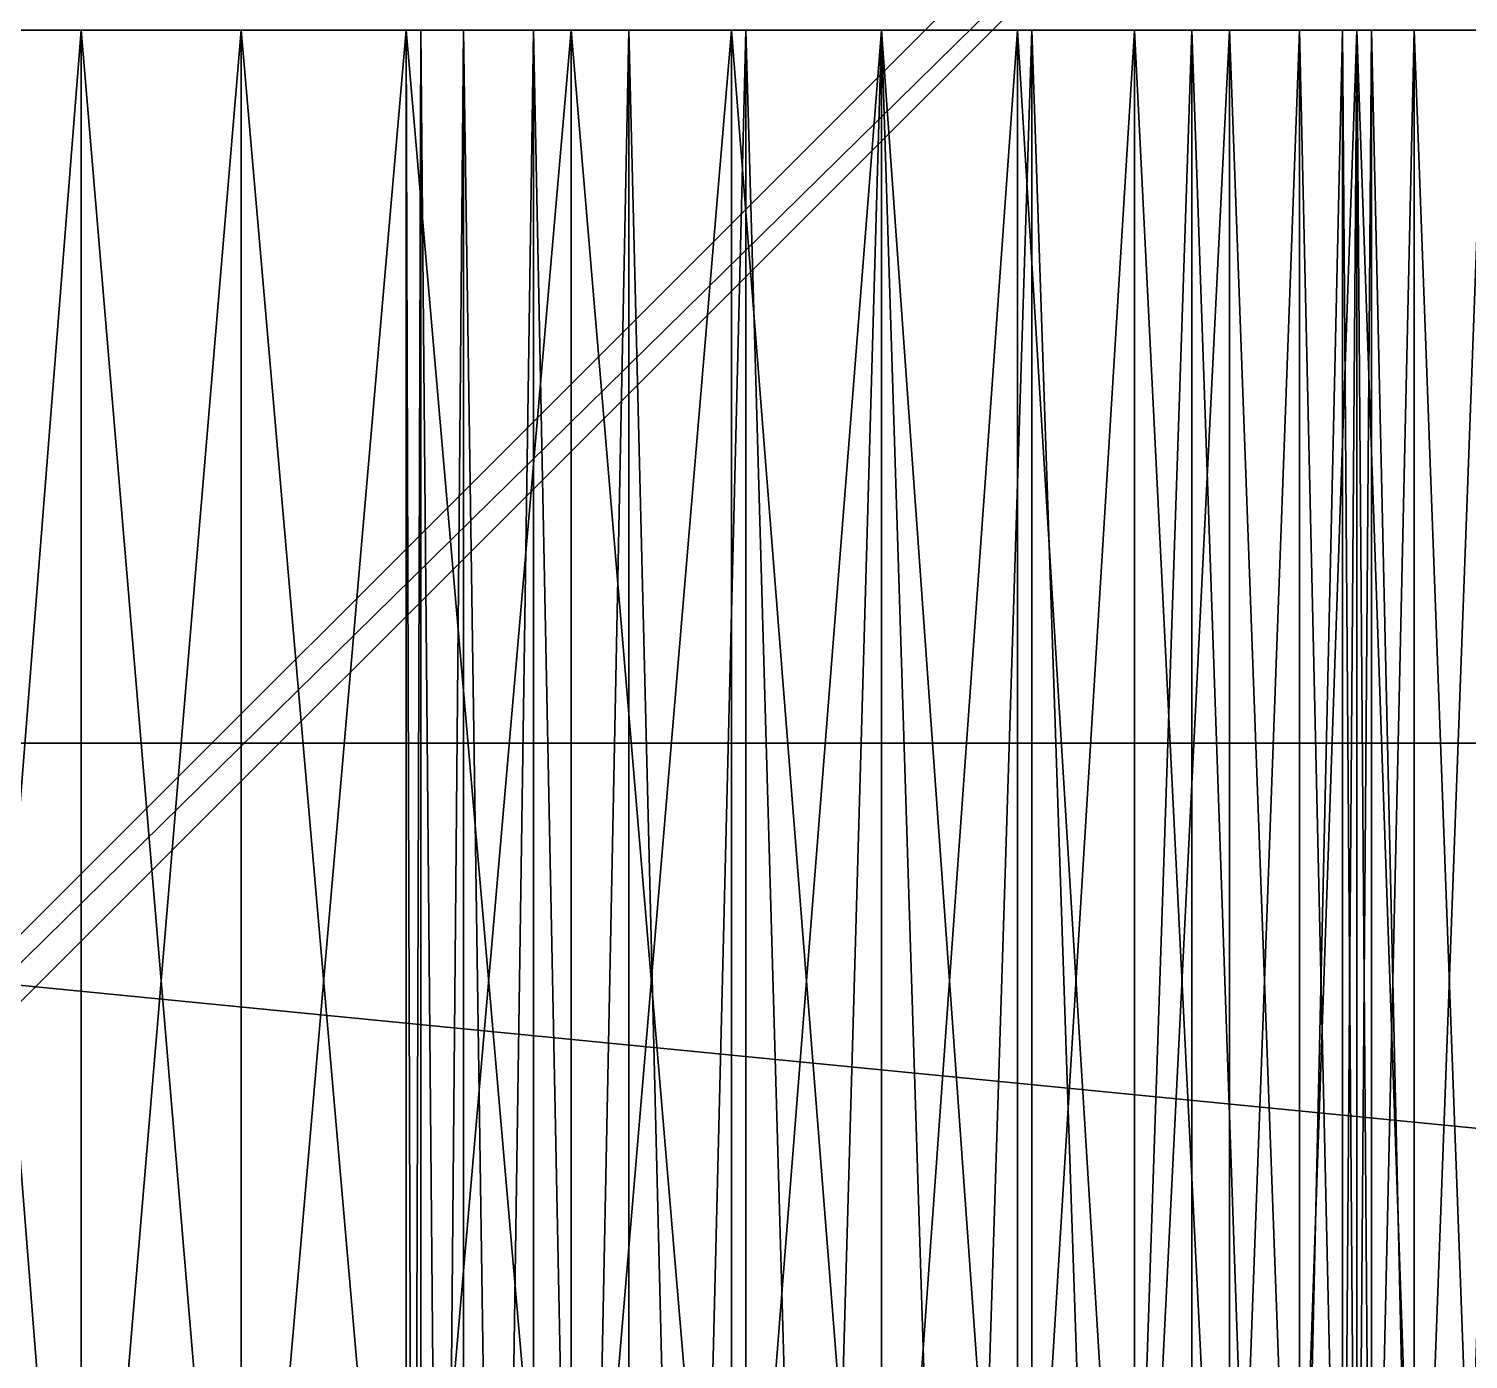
# Model space of a CAD drawing. Header units: metres. Extents: x -7 to 7, y -6 to 6.4.
# Drawn here: x -4.397 to -2.883, y 3.602 to 5.001 of the extents above; entities that cross this region are included whole.
import ezdxf

# ---------------------------------------------------------------- set-up
doc = ezdxf.new("R2010")
doc.units = ezdxf.units.M

msp = doc.modelspace()

# ---------------------------------------------------------------- linework, layer by layer
at = {"layer": 'Cube'}
for points in [[(-7, 4.25, 0.2), (7, 2.875, 0.175), (-7, 2.875, 0.175)], [(-7, 4.25, 0.2), (7, 4.25, 0.2), (7, 2.875, 0.175)], [(-7, 4.25, -0.2), (7, 4.25, 0.2), (-7, 4.25, 0.2)], [(-7, 4.25, -0.2), (7, 4.25, -0.2), (7, 4.25, 0.2)], [(-7, 2.25, -0.2), (7, 4.25, -0.2), (-7, 4.25, -0.2)], [(-7, 2.25, -0.2), (7, 2.25, -0.2), (7, 4.25, -0.2)]]:
    msp.add_3dface(points, dxfattribs=at)
at = {"layer": 'Cylinder 6'}
for points in [[(-3, 3, 0), (-2.9848, 5, 0.1736), (-2.9848, 3, 0.1736)], [(-3, 3, 0), (-3, 5, 0), (-2.9848, 5, 0.1736)], [(-3, 5, 0), (-2.9848, 5, 0.1736), (-2.9848, 5, 0.1736)], [(-3, 5, 0), (-3, 5, 0), (-2.9848, 5, 0.1736)], [(-3, 5, 0), (-2, 5, 0), (-2.9848, 5, 0.1736)], [(-3, 5, 0), (-2, 5, 0), (-2, 5, 0)], [(-2.9848, 3, -0.1736), (-3, 5, 0), (-3, 3, 0)], [(-2.9848, 3, -0.1736), (-2.9848, 5, -0.1736), (-3, 5, 0)], [(-2.9848, 5, -0.1736), (-3, 5, 0), (-3, 5, 0)], [(-2.9848, 5, -0.1736), (-2.9848, 5, -0.1736), (-3, 5, 0)], [(-2.9848, 5, -0.1736), (-2, 5, 0), (-3, 5, 0)], [(-2.9848, 3, 0.1736), (-2.9397, 5, 0.342), (-2.9397, 3, 0.342)], [(-2.9848, 3, 0.1736), (-2.9848, 5, 0.1736), (-2.9397, 5, 0.342)], [(-2.9848, 5, 0.1736), (-2.9397, 5, 0.342), (-2.9397, 5, 0.342)], [(-2.9848, 5, 0.1736), (-2.9848, 5, 0.1736), (-2.9397, 5, 0.342)], [(-2.9848, 5, 0.1736), (-2, 5, 0), (-2.9397, 5, 0.342)], [(-2.9848, 5, 0.1736), (-2, 5, 0), (-2, 5, 0)], [(-2.9848, 5, -0.1736), (-2, 5, 0), (-2, 5, 0)], [(-2.9397, 3, -0.342), (-2.9848, 5, -0.1736), (-2.9848, 3, -0.1736)], [(-2.9397, 3, -0.342), (-2.9397, 5, -0.342), (-2.9848, 5, -0.1736)], [(-2.9397, 5, -0.342), (-2.9848, 5, -0.1736), (-2.9848, 5, -0.1736)], [(-2.9397, 5, -0.342), (-2.9397, 5, -0.342), (-2.9848, 5, -0.1736)], [(-2.9397, 5, -0.342), (-2, 5, 0), (-2.9848, 5, -0.1736)], [(-2.9397, 3, 0.342), (-2.866, 5, 0.5), (-2.866, 3, 0.5)], [(-2.9397, 3, 0.342), (-2.9397, 5, 0.342), (-2.866, 5, 0.5)], [(-2.9397, 5, 0.342), (-2.866, 5, 0.5), (-2.866, 5, 0.5)], [(-2.9397, 5, 0.342), (-2.9397, 5, 0.342), (-2.866, 5, 0.5)], [(-2.9397, 5, 0.342), (-2, 5, 0), (-2.866, 5, 0.5)], [(-2.9397, 5, 0.342), (-2, 5, 0), (-2, 5, 0)], [(-2.9397, 5, -0.342), (-2, 5, 0), (-2, 5, 0)], [(-2.866, 3, -0.5), (-2.9397, 5, -0.342), (-2.9397, 3, -0.342)], [(-2.866, 3, -0.5), (-2.866, 5, -0.5), (-2.9397, 5, -0.342)], [(-2.866, 5, -0.5), (-2.9397, 5, -0.342), (-2.9397, 5, -0.342)], [(-2.866, 5, -0.5), (-2.866, 5, -0.5), (-2.9397, 5, -0.342)], [(-2.866, 5, -0.5), (-2, 5, 0), (-2.9397, 5, -0.342)]]:
    msp.add_3dface(points, dxfattribs=at)
at = {"layer": 'Cylinder 8'}
for points in [[(-5, 5, 0), (-4, 5, 0), (-4.9848, 5, 0.1736)], [(-5, 5, 0), (-4, 5, 0), (-4, 5, 0)], [(-4.9848, 5, -0.1736), (-4, 5, 0), (-5, 5, 0)], [(-4.9848, 5, 0.1736), (-4, 5, 0), (-4.9397, 5, 0.342)], [(-4.9848, 5, 0.1736), (-4, 5, 0), (-4, 5, 0)], [(-4.9848, 5, -0.1736), (-4, 5, 0), (-4, 5, 0)], [(-4.9397, 5, -0.342), (-4, 5, 0), (-4.9848, 5, -0.1736)], [(-4.9397, 5, 0.342), (-4, 5, 0), (-4.866, 5, 0.5)], [(-4.9397, 5, 0.342), (-4, 5, 0), (-4, 5, 0)], [(-4.9397, 5, -0.342), (-4, 5, 0), (-4, 5, 0)], [(-4.866, 5, -0.5), (-4, 5, 0), (-4.9397, 5, -0.342)], [(-4.866, 5, 0.5), (-4, 5, 0), (-4.766, 5, 0.6428)], [(-4.866, 5, 0.5), (-4, 5, 0), (-4, 5, 0)], [(-4.866, 5, -0.5), (-4, 5, 0), (-4, 5, 0)], [(-4.766, 5, -0.6428), (-4, 5, 0), (-4.866, 5, -0.5)], [(-4.766, 5, 0.6428), (-4, 5, 0), (-4.6428, 5, 0.766)], [(-4.766, 5, 0.6428), (-4, 5, 0), (-4, 5, 0)], [(-4.766, 5, -0.6428), (-4, 5, 0), (-4, 5, 0)], [(-4.6428, 5, -0.766), (-4, 5, 0), (-4.766, 5, -0.6428)], [(-4.6428, 5, 0.766), (-4, 5, 0), (-4.5, 5, 0.866)], [(-4.6428, 5, 0.766), (-4, 5, 0), (-4, 5, 0)], [(-4.6428, 5, -0.766), (-4, 5, 0), (-4, 5, 0)], [(-4.5, 5, -0.866), (-4, 5, 0), (-4.6428, 5, -0.766)], [(-4.5, 3, 0.866), (-4.342, 5, 0.9397), (-4.342, 3, 0.9397)], [(-4.5, 3, 0.866), (-4.5, 5, 0.866), (-4.342, 5, 0.9397)], [(-4.5, 5, 0.866), (-4.342, 5, 0.9397), (-4.342, 5, 0.9397)], [(-4.5, 5, 0.866), (-4.5, 5, 0.866), (-4.342, 5, 0.9397)], [(-4.5, 5, 0.866), (-4, 5, 0), (-4.342, 5, 0.9397)], [(-4.5, 5, 0.866), (-4, 5, 0), (-4, 5, 0)], [(-4.5, 5, -0.866), (-4, 5, 0), (-4, 5, 0)], [(-4.342, 3, -0.9397), (-4.5, 5, -0.866), (-4.5, 3, -0.866)], [(-4.342, 3, -0.9397), (-4.342, 5, -0.9397), (-4.5, 5, -0.866)], [(-4.342, 5, -0.9397), (-4.5, 5, -0.866), (-4.5, 5, -0.866)], [(-4.342, 5, -0.9397), (-4.342, 5, -0.9397), (-4.5, 5, -0.866)], [(-4.342, 5, -0.9397), (-4, 5, 0), (-4.5, 5, -0.866)], [(-4.342, 3, 0.9397), (-4.1736, 5, 0.9848), (-4.1736, 3, 0.9848)], [(-4.342, 3, 0.9397), (-4.342, 5, 0.9397), (-4.1736, 5, 0.9848)], [(-4.342, 5, 0.9397), (-4.1736, 5, 0.9848), (-4.1736, 5, 0.9848)], [(-4.342, 5, 0.9397), (-4.342, 5, 0.9397), (-4.1736, 5, 0.9848)], [(-4.342, 5, 0.9397), (-4, 5, 0), (-4.1736, 5, 0.9848)], [(-4.342, 5, 0.9397), (-4, 5, 0), (-4, 5, 0)], [(-4.342, 5, -0.9397), (-4, 5, 0), (-4, 5, 0)], [(-4.1736, 3, -0.9848), (-4.342, 5, -0.9397), (-4.342, 3, -0.9397)], [(-4.1736, 3, -0.9848), (-4.1736, 5, -0.9848), (-4.342, 5, -0.9397)], [(-4.1736, 5, -0.9848), (-4.342, 5, -0.9397), (-4.342, 5, -0.9397)], [(-4.1736, 5, -0.9848), (-4.1736, 5, -0.9848), (-4.342, 5, -0.9397)], [(-4.1736, 5, -0.9848), (-4, 5, 0), (-4.342, 5, -0.9397)], [(-4.1736, 3, 0.9848), (-4, 5, 1), (-4, 3, 1)], [(-4.1736, 3, 0.9848), (-4.1736, 5, 0.9848), (-4, 5, 1)], [(-4.1736, 5, 0.9848), (-4, 5, 1), (-4, 5, 1)], [(-4.1736, 5, 0.9848), (-4.1736, 5, 0.9848), (-4, 5, 1)], [(-4.1736, 5, 0.9848), (-4, 5, 0), (-4, 5, 1)], [(-4.1736, 5, 0.9848), (-4, 5, 0), (-4, 5, 0)], [(-4.1736, 5, -0.9848), (-4, 5, 0), (-4, 5, 0)], [(-4, 3, -1), (-4.1736, 5, -0.9848), (-4.1736, 3, -0.9848)], [(-4, 3, -1), (-4, 5, -1), (-4.1736, 5, -0.9848)], [(-4, 5, -1), (-4.1736, 5, -0.9848), (-4.1736, 5, -0.9848)], [(-4, 5, -1), (-4, 5, -1), (-4.1736, 5, -0.9848)], [(-4, 5, -1), (-4, 5, 0), (-4.1736, 5, -0.9848)], [(-4, 5, -1), (-4, 5, 0), (-4, 5, 0)], [(-3.8264, 3, -0.9848), (-4, 5, -1), (-4, 3, -1)], [(-3.8264, 3, -0.9848), (-3.8264, 5, -0.9848), (-4, 5, -1)], [(-3.8264, 5, -0.9848), (-4, 5, -1), (-4, 5, -1)], [(-3.8264, 5, -0.9848), (-3.8264, 5, -0.9848), (-4, 5, -1)], [(-3.8264, 5, -0.9848), (-4, 5, 0), (-4, 5, -1)], [(-3.8264, 5, -0.9848), (-4, 5, 0), (-4, 5, 0)], [(-3.658, 5, -0.9397), (-4, 5, 0), (-3.8264, 5, -0.9848)], [(-3.658, 5, -0.9397), (-4, 5, 0), (-4, 5, 0)], [(-3.5, 5, -0.866), (-4, 5, 0), (-3.658, 5, -0.9397)], [(-3.5, 5, -0.866), (-4, 5, 0), (-4, 5, 0)], [(-3.3572, 5, -0.766), (-4, 5, 0), (-3.5, 5, -0.866)], [(-3.3572, 5, -0.766), (-4, 5, 0), (-4, 5, 0)], [(-3.234, 5, -0.6428), (-4, 5, 0), (-3.3572, 5, -0.766)], [(-3.234, 5, -0.6428), (-4, 5, 0), (-4, 5, 0)], [(-3.134, 5, -0.5), (-4, 5, 0), (-3.234, 5, -0.6428)], [(-3.134, 5, -0.5), (-4, 5, 0), (-4, 5, 0)], [(-3.0603, 5, -0.342), (-4, 5, 0), (-3.134, 5, -0.5)], [(-3.0603, 5, -0.342), (-4, 5, 0), (-4, 5, 0)], [(-3.0152, 5, -0.1736), (-4, 5, 0), (-3.0603, 5, -0.342)], [(-3.0152, 5, -0.1736), (-4, 5, 0), (-4, 5, 0)], [(-3, 5, 0), (-4, 5, 0), (-3.0152, 5, -0.1736)], [(-3, 5, 0), (-4, 5, 0), (-4, 5, 0)], [(-3.0152, 5, 0.1736), (-4, 5, 0), (-3, 5, 0)], [(-3.0152, 5, 0.1736), (-4, 5, 0), (-4, 5, 0)], [(-3.0603, 5, 0.342), (-4, 5, 0), (-3.0152, 5, 0.1736)], [(-3.0603, 5, 0.342), (-4, 5, 0), (-4, 5, 0)], [(-3.134, 5, 0.5), (-4, 5, 0), (-3.0603, 5, 0.342)], [(-3.134, 5, 0.5), (-4, 5, 0), (-4, 5, 0)], [(-3.234, 5, 0.6428), (-4, 5, 0), (-3.134, 5, 0.5)], [(-3.234, 5, 0.6428), (-4, 5, 0), (-4, 5, 0)], [(-3.3572, 5, 0.766), (-4, 5, 0), (-3.234, 5, 0.6428)], [(-3.3572, 5, 0.766), (-4, 5, 0), (-4, 5, 0)], [(-3.5, 5, 0.866), (-4, 5, 0), (-3.3572, 5, 0.766)], [(-3.5, 5, 0.866), (-4, 5, 0), (-4, 5, 0)], [(-3.658, 5, 0.9397), (-4, 5, 0), (-3.5, 5, 0.866)], [(-3.658, 5, 0.9397), (-4, 5, 0), (-4, 5, 0)], [(-3.8264, 5, 0.9848), (-4, 5, 0), (-3.658, 5, 0.9397)], [(-3.8264, 5, 0.9848), (-4, 5, 0), (-4, 5, 0)], [(-4, 3, 1), (-3.8264, 5, 0.9848), (-3.8264, 3, 0.9848)], [(-4, 3, 1), (-4, 5, 1), (-3.8264, 5, 0.9848)], [(-4, 5, 1), (-3.8264, 5, 0.9848), (-3.8264, 5, 0.9848)], [(-4, 5, 1), (-4, 5, 1), (-3.8264, 5, 0.9848)], [(-4, 5, 1), (-4, 5, 0), (-3.8264, 5, 0.9848)], [(-4, 5, 1), (-4, 5, 0), (-4, 5, 0)], [(-3.658, 3, -0.9397), (-3.8264, 5, -0.9848), (-3.8264, 3, -0.9848)], [(-3.658, 3, -0.9397), (-3.658, 5, -0.9397), (-3.8264, 5, -0.9848)], [(-3.658, 5, -0.9397), (-3.8264, 5, -0.9848), (-3.8264, 5, -0.9848)], [(-3.658, 5, -0.9397), (-3.658, 5, -0.9397), (-3.8264, 5, -0.9848)], [(-3.8264, 3, 0.9848), (-3.658, 5, 0.9397), (-3.658, 3, 0.9397)], [(-3.8264, 3, 0.9848), (-3.8264, 5, 0.9848), (-3.658, 5, 0.9397)], [(-3.8264, 5, 0.9848), (-3.658, 5, 0.9397), (-3.658, 5, 0.9397)], [(-3.8264, 5, 0.9848), (-3.8264, 5, 0.9848), (-3.658, 5, 0.9397)], [(-3.5, 3, -0.866), (-3.658, 5, -0.9397), (-3.658, 3, -0.9397)], [(-3.5, 3, -0.866), (-3.5, 5, -0.866), (-3.658, 5, -0.9397)], [(-3.5, 5, -0.866), (-3.658, 5, -0.9397), (-3.658, 5, -0.9397)], [(-3.5, 5, -0.866), (-3.5, 5, -0.866), (-3.658, 5, -0.9397)], [(-3.658, 3, 0.9397), (-3.5, 5, 0.866), (-3.5, 3, 0.866)], [(-3.658, 3, 0.9397), (-3.658, 5, 0.9397), (-3.5, 5, 0.866)], [(-3.658, 5, 0.9397), (-3.5, 5, 0.866), (-3.5, 5, 0.866)], [(-3.658, 5, 0.9397), (-3.658, 5, 0.9397), (-3.5, 5, 0.866)], [(-3.3572, 3, -0.766), (-3.5, 5, -0.866), (-3.5, 3, -0.866)], [(-3.3572, 3, -0.766), (-3.3572, 5, -0.766), (-3.5, 5, -0.866)], [(-3.3572, 5, -0.766), (-3.5, 5, -0.866), (-3.5, 5, -0.866)], [(-3.3572, 5, -0.766), (-3.3572, 5, -0.766), (-3.5, 5, -0.866)], [(-3.5, 3, 0.866), (-3.3572, 5, 0.766), (-3.3572, 3, 0.766)], [(-3.5, 3, 0.866), (-3.5, 5, 0.866), (-3.3572, 5, 0.766)], [(-3.5, 5, 0.866), (-3.3572, 5, 0.766), (-3.3572, 5, 0.766)], [(-3.5, 5, 0.866), (-3.5, 5, 0.866), (-3.3572, 5, 0.766)], [(-3.234, 3, -0.6428), (-3.3572, 5, -0.766), (-3.3572, 3, -0.766)], [(-3.234, 3, -0.6428), (-3.234, 5, -0.6428), (-3.3572, 5, -0.766)], [(-3.234, 5, -0.6428), (-3.3572, 5, -0.766), (-3.3572, 5, -0.766)], [(-3.234, 5, -0.6428), (-3.234, 5, -0.6428), (-3.3572, 5, -0.766)], [(-3.3572, 3, 0.766), (-3.234, 5, 0.6428), (-3.234, 3, 0.6428)], [(-3.3572, 3, 0.766), (-3.3572, 5, 0.766), (-3.234, 5, 0.6428)], [(-3.3572, 5, 0.766), (-3.234, 5, 0.6428), (-3.234, 5, 0.6428)], [(-3.3572, 5, 0.766), (-3.3572, 5, 0.766), (-3.234, 5, 0.6428)], [(-3.134, 3, -0.5), (-3.234, 5, -0.6428), (-3.234, 3, -0.6428)], [(-3.134, 3, -0.5), (-3.134, 5, -0.5), (-3.234, 5, -0.6428)], [(-3.134, 5, -0.5), (-3.234, 5, -0.6428), (-3.234, 5, -0.6428)], [(-3.134, 5, -0.5), (-3.134, 5, -0.5), (-3.234, 5, -0.6428)], [(-3.234, 3, 0.6428), (-3.134, 5, 0.5), (-3.134, 3, 0.5)], [(-3.234, 3, 0.6428), (-3.234, 5, 0.6428), (-3.134, 5, 0.5)], [(-3.234, 5, 0.6428), (-3.134, 5, 0.5), (-3.134, 5, 0.5)], [(-3.234, 5, 0.6428), (-3.234, 5, 0.6428), (-3.134, 5, 0.5)], [(-3.0603, 3, -0.342), (-3.134, 5, -0.5), (-3.134, 3, -0.5)], [(-3.0603, 3, -0.342), (-3.0603, 5, -0.342), (-3.134, 5, -0.5)], [(-3.0603, 5, -0.342), (-3.134, 5, -0.5), (-3.134, 5, -0.5)], [(-3.0603, 5, -0.342), (-3.0603, 5, -0.342), (-3.134, 5, -0.5)], [(-3.134, 3, 0.5), (-3.0603, 5, 0.342), (-3.0603, 3, 0.342)], [(-3.134, 3, 0.5), (-3.134, 5, 0.5), (-3.0603, 5, 0.342)], [(-3.134, 5, 0.5), (-3.0603, 5, 0.342), (-3.0603, 5, 0.342)], [(-3.134, 5, 0.5), (-3.134, 5, 0.5), (-3.0603, 5, 0.342)], [(-3.0152, 3, -0.1736), (-3.0603, 5, -0.342), (-3.0603, 3, -0.342)], [(-3.0152, 3, -0.1736), (-3.0152, 5, -0.1736), (-3.0603, 5, -0.342)], [(-3.0152, 5, -0.1736), (-3.0603, 5, -0.342), (-3.0603, 5, -0.342)], [(-3.0152, 5, -0.1736), (-3.0152, 5, -0.1736), (-3.0603, 5, -0.342)], [(-3.0603, 3, 0.342), (-3.0152, 5, 0.1736), (-3.0152, 3, 0.1736)], [(-3.0603, 3, 0.342), (-3.0603, 5, 0.342), (-3.0152, 5, 0.1736)], [(-3.0603, 5, 0.342), (-3.0152, 5, 0.1736), (-3.0152, 5, 0.1736)], [(-3.0603, 5, 0.342), (-3.0603, 5, 0.342), (-3.0152, 5, 0.1736)], [(-3, 3, 0), (-3.0152, 5, -0.1736), (-3.0152, 3, -0.1736)], [(-3, 3, 0), (-3, 5, 0), (-3.0152, 5, -0.1736)], [(-3, 5, 0), (-3.0152, 5, -0.1736), (-3.0152, 5, -0.1736)], [(-3, 5, 0), (-3, 5, 0), (-3.0152, 5, -0.1736)], [(-3.0152, 3, 0.1736), (-3, 5, 0), (-3, 3, 0)], [(-3.0152, 3, 0.1736), (-3.0152, 5, 0.1736), (-3, 5, 0)], [(-3.0152, 5, 0.1736), (-3, 5, 0), (-3, 5, 0)], [(-3.0152, 5, 0.1736), (-3.0152, 5, 0.1736), (-3, 5, 0)]]:
    msp.add_3dface(points, dxfattribs=at)
at = {"layer": 'Cylinder 9'}
for points in [[(-4, 0, 0), (-3.9848, 5, 0.1736), (-3.9848, 0, 0.1736)], [(-4, 0, 0), (-4, 5, 0), (-3.9848, 5, 0.1736)], [(-4, 5, 0), (-3.9848, 5, 0.1736), (-3.9848, 5, 0.1736)], [(-4, 5, 0), (-4, 5, 0), (-3.9848, 5, 0.1736)], [(-4, 5, 0), (-3, 5, 0), (-3.9848, 5, 0.1736)], [(-4, 5, 0), (-3, 5, 0), (-3, 5, 0)], [(-3.9848, 0, -0.1736), (-4, 5, 0), (-4, 0, 0)], [(-3.9848, 0, -0.1736), (-3.9848, 5, -0.1736), (-4, 5, 0)], [(-3.9848, 5, -0.1736), (-4, 5, 0), (-4, 5, 0)], [(-3.9848, 5, -0.1736), (-3.9848, 5, -0.1736), (-4, 5, 0)], [(-3.9848, 5, -0.1736), (-3, 5, 0), (-4, 5, 0)], [(-3.9848, 0, 0.1736), (-3.9397, 5, 0.342), (-3.9397, 0, 0.342)], [(-3.9848, 0, 0.1736), (-3.9848, 5, 0.1736), (-3.9397, 5, 0.342)], [(-3.9848, 5, 0.1736), (-3.9397, 5, 0.342), (-3.9397, 5, 0.342)], [(-3.9848, 5, 0.1736), (-3.9848, 5, 0.1736), (-3.9397, 5, 0.342)], [(-3.9848, 5, 0.1736), (-3, 5, 0), (-3.9397, 5, 0.342)], [(-3.9848, 5, 0.1736), (-3, 5, 0), (-3, 5, 0)], [(-3.9848, 5, -0.1736), (-3, 5, 0), (-3, 5, 0)], [(-3.9397, 0, -0.342), (-3.9848, 5, -0.1736), (-3.9848, 0, -0.1736)], [(-3.9397, 0, -0.342), (-3.9397, 5, -0.342), (-3.9848, 5, -0.1736)], [(-3.9397, 5, -0.342), (-3.9848, 5, -0.1736), (-3.9848, 5, -0.1736)], [(-3.9397, 5, -0.342), (-3.9397, 5, -0.342), (-3.9848, 5, -0.1736)], [(-3.9397, 5, -0.342), (-3, 5, 0), (-3.9848, 5, -0.1736)], [(-3.9397, 0, 0.342), (-3.866, 5, 0.5), (-3.866, 0, 0.5)], [(-3.9397, 0, 0.342), (-3.9397, 5, 0.342), (-3.866, 5, 0.5)], [(-3.9397, 5, 0.342), (-3.866, 5, 0.5), (-3.866, 5, 0.5)], [(-3.9397, 5, 0.342), (-3.9397, 5, 0.342), (-3.866, 5, 0.5)], [(-3.9397, 5, 0.342), (-3, 5, 0), (-3.866, 5, 0.5)], [(-3.9397, 5, 0.342), (-3, 5, 0), (-3, 5, 0)], [(-3.9397, 5, -0.342), (-3, 5, 0), (-3, 5, 0)], [(-3.866, 0, -0.5), (-3.9397, 5, -0.342), (-3.9397, 0, -0.342)], [(-3.866, 0, -0.5), (-3.866, 5, -0.5), (-3.9397, 5, -0.342)], [(-3.866, 5, -0.5), (-3.9397, 5, -0.342), (-3.9397, 5, -0.342)], [(-3.866, 5, -0.5), (-3.866, 5, -0.5), (-3.9397, 5, -0.342)], [(-3.866, 5, -0.5), (-3, 5, 0), (-3.9397, 5, -0.342)], [(-3.866, 0, 0.5), (-3.766, 5, 0.6428), (-3.766, 0, 0.6428)], [(-3.866, 0, 0.5), (-3.866, 5, 0.5), (-3.766, 5, 0.6428)], [(-3.866, 5, 0.5), (-3.766, 5, 0.6428), (-3.766, 5, 0.6428)], [(-3.866, 5, 0.5), (-3.866, 5, 0.5), (-3.766, 5, 0.6428)], [(-3.866, 5, 0.5), (-3, 5, 0), (-3.766, 5, 0.6428)], [(-3.866, 5, 0.5), (-3, 5, 0), (-3, 5, 0)], [(-3.866, 5, -0.5), (-3, 5, 0), (-3, 5, 0)], [(-3.766, 0, -0.6428), (-3.866, 5, -0.5), (-3.866, 0, -0.5)], [(-3.766, 0, -0.6428), (-3.766, 5, -0.6428), (-3.866, 5, -0.5)], [(-3.766, 5, -0.6428), (-3.866, 5, -0.5), (-3.866, 5, -0.5)], [(-3.766, 5, -0.6428), (-3.766, 5, -0.6428), (-3.866, 5, -0.5)], [(-3.766, 5, -0.6428), (-3, 5, 0), (-3.866, 5, -0.5)], [(-3.766, 0, 0.6428), (-3.6428, 5, 0.766), (-3.6428, 0, 0.766)], [(-3.766, 0, 0.6428), (-3.766, 5, 0.6428), (-3.6428, 5, 0.766)], [(-3.766, 5, 0.6428), (-3.6428, 5, 0.766), (-3.6428, 5, 0.766)], [(-3.766, 5, 0.6428), (-3.766, 5, 0.6428), (-3.6428, 5, 0.766)], [(-3.766, 5, 0.6428), (-3, 5, 0), (-3.6428, 5, 0.766)], [(-3.766, 5, 0.6428), (-3, 5, 0), (-3, 5, 0)], [(-3.766, 5, -0.6428), (-3, 5, 0), (-3, 5, 0)], [(-3.6428, 0, -0.766), (-3.766, 5, -0.6428), (-3.766, 0, -0.6428)], [(-3.6428, 0, -0.766), (-3.6428, 5, -0.766), (-3.766, 5, -0.6428)], [(-3.6428, 5, -0.766), (-3.766, 5, -0.6428), (-3.766, 5, -0.6428)], [(-3.6428, 5, -0.766), (-3.6428, 5, -0.766), (-3.766, 5, -0.6428)], [(-3.6428, 5, -0.766), (-3, 5, 0), (-3.766, 5, -0.6428)], [(-3.6428, 0, 0.766), (-3.5, 5, 0.866), (-3.5, 0, 0.866)], [(-3.6428, 0, 0.766), (-3.6428, 5, 0.766), (-3.5, 5, 0.866)], [(-3.6428, 5, 0.766), (-3.5, 5, 0.866), (-3.5, 5, 0.866)], [(-3.6428, 5, 0.766), (-3.6428, 5, 0.766), (-3.5, 5, 0.866)], [(-3.6428, 5, 0.766), (-3, 5, 0), (-3.5, 5, 0.866)], [(-3.6428, 5, 0.766), (-3, 5, 0), (-3, 5, 0)], [(-3.6428, 5, -0.766), (-3, 5, 0), (-3, 5, 0)], [(-3.5, 0, -0.866), (-3.6428, 5, -0.766), (-3.6428, 0, -0.766)], [(-3.5, 0, -0.866), (-3.5, 5, -0.866), (-3.6428, 5, -0.766)], [(-3.5, 5, -0.866), (-3.6428, 5, -0.766), (-3.6428, 5, -0.766)], [(-3.5, 5, -0.866), (-3.5, 5, -0.866), (-3.6428, 5, -0.766)], [(-3.5, 5, -0.866), (-3, 5, 0), (-3.6428, 5, -0.766)], [(-3.5, 0, 0.866), (-3.342, 5, 0.9397), (-3.342, 0, 0.9397)], [(-3.5, 0, 0.866), (-3.5, 5, 0.866), (-3.342, 5, 0.9397)], [(-3.5, 5, 0.866), (-3.342, 5, 0.9397), (-3.342, 5, 0.9397)], [(-3.5, 5, 0.866), (-3.5, 5, 0.866), (-3.342, 5, 0.9397)], [(-3.5, 5, 0.866), (-3, 5, 0), (-3.342, 5, 0.9397)], [(-3.5, 5, 0.866), (-3, 5, 0), (-3, 5, 0)], [(-3.5, 5, -0.866), (-3, 5, 0), (-3, 5, 0)], [(-3.342, 0, -0.9397), (-3.5, 5, -0.866), (-3.5, 0, -0.866)], [(-3.342, 0, -0.9397), (-3.342, 5, -0.9397), (-3.5, 5, -0.866)], [(-3.342, 5, -0.9397), (-3.5, 5, -0.866), (-3.5, 5, -0.866)], [(-3.342, 5, -0.9397), (-3.342, 5, -0.9397), (-3.5, 5, -0.866)], [(-3.342, 5, -0.9397), (-3, 5, 0), (-3.5, 5, -0.866)], [(-3.342, 0, 0.9397), (-3.1736, 5, 0.9848), (-3.1736, 0, 0.9848)], [(-3.342, 0, 0.9397), (-3.342, 5, 0.9397), (-3.1736, 5, 0.9848)], [(-3.342, 5, 0.9397), (-3.1736, 5, 0.9848), (-3.1736, 5, 0.9848)], [(-3.342, 5, 0.9397), (-3.342, 5, 0.9397), (-3.1736, 5, 0.9848)], [(-3.342, 5, 0.9397), (-3, 5, 0), (-3.1736, 5, 0.9848)], [(-3.342, 5, 0.9397), (-3, 5, 0), (-3, 5, 0)], [(-3.342, 5, -0.9397), (-3, 5, 0), (-3, 5, 0)], [(-3.1736, 0, -0.9848), (-3.342, 5, -0.9397), (-3.342, 0, -0.9397)], [(-3.1736, 0, -0.9848), (-3.1736, 5, -0.9848), (-3.342, 5, -0.9397)], [(-3.1736, 5, -0.9848), (-3.342, 5, -0.9397), (-3.342, 5, -0.9397)], [(-3.1736, 5, -0.9848), (-3.1736, 5, -0.9848), (-3.342, 5, -0.9397)], [(-3.1736, 5, -0.9848), (-3, 5, 0), (-3.342, 5, -0.9397)], [(-3.1736, 0, 0.9848), (-3, 5, 1), (-3, 0, 1)], [(-3.1736, 0, 0.9848), (-3.1736, 5, 0.9848), (-3, 5, 1)], [(-3.1736, 5, 0.9848), (-3, 5, 1), (-3, 5, 1)], [(-3.1736, 5, 0.9848), (-3.1736, 5, 0.9848), (-3, 5, 1)], [(-3.1736, 5, 0.9848), (-3, 5, 0), (-3, 5, 1)], [(-3.1736, 5, 0.9848), (-3, 5, 0), (-3, 5, 0)], [(-3.1736, 5, -0.9848), (-3, 5, 0), (-3, 5, 0)], [(-3, 0, -1), (-3.1736, 5, -0.9848), (-3.1736, 0, -0.9848)], [(-3, 0, -1), (-3, 5, -1), (-3.1736, 5, -0.9848)], [(-3, 5, -1), (-3.1736, 5, -0.9848), (-3.1736, 5, -0.9848)], [(-3, 5, -1), (-3, 5, -1), (-3.1736, 5, -0.9848)], [(-3, 5, -1), (-3, 5, 0), (-3.1736, 5, -0.9848)], [(-3, 5, -1), (-3, 5, 0), (-3, 5, 0)], [(-2.8264, 0, -0.9848), (-3, 5, -1), (-3, 0, -1)], [(-2.8264, 0, -0.9848), (-2.8264, 5, -0.9848), (-3, 5, -1)], [(-2.8264, 5, -0.9848), (-3, 5, -1), (-3, 5, -1)], [(-2.8264, 5, -0.9848), (-2.8264, 5, -0.9848), (-3, 5, -1)], [(-2.8264, 5, -0.9848), (-3, 5, 0), (-3, 5, -1)], [(-2.8264, 5, -0.9848), (-3, 5, 0), (-3, 5, 0)], [(-2.658, 5, -0.9397), (-3, 5, 0), (-2.8264, 5, -0.9848)], [(-2.658, 5, -0.9397), (-3, 5, 0), (-3, 5, 0)], [(-2.5, 5, -0.866), (-3, 5, 0), (-2.658, 5, -0.9397)], [(-2.5, 5, -0.866), (-3, 5, 0), (-3, 5, 0)], [(-2.3572, 5, -0.766), (-3, 5, 0), (-2.5, 5, -0.866)], [(-2.3572, 5, -0.766), (-3, 5, 0), (-3, 5, 0)], [(-2.234, 5, -0.6428), (-3, 5, 0), (-2.3572, 5, -0.766)], [(-2.234, 5, -0.6428), (-3, 5, 0), (-3, 5, 0)], [(-2.134, 5, -0.5), (-3, 5, 0), (-2.234, 5, -0.6428)], [(-2.134, 5, -0.5), (-3, 5, 0), (-3, 5, 0)], [(-2.0603, 5, -0.342), (-3, 5, 0), (-2.134, 5, -0.5)], [(-2.0603, 5, -0.342), (-3, 5, 0), (-3, 5, 0)], [(-2.0152, 5, -0.1736), (-3, 5, 0), (-2.0603, 5, -0.342)], [(-2.0152, 5, -0.1736), (-3, 5, 0), (-3, 5, 0)], [(-2, 5, 0), (-3, 5, 0), (-2.0152, 5, -0.1736)], [(-2, 5, 0), (-3, 5, 0), (-3, 5, 0)], [(-2.0152, 5, 0.1736), (-3, 5, 0), (-2, 5, 0)], [(-2.0152, 5, 0.1736), (-3, 5, 0), (-3, 5, 0)], [(-2.0603, 5, 0.342), (-3, 5, 0), (-2.0152, 5, 0.1736)], [(-2.0603, 5, 0.342), (-3, 5, 0), (-3, 5, 0)], [(-2.134, 5, 0.5), (-3, 5, 0), (-2.0603, 5, 0.342)], [(-2.134, 5, 0.5), (-3, 5, 0), (-3, 5, 0)], [(-2.234, 5, 0.6428), (-3, 5, 0), (-2.134, 5, 0.5)], [(-2.234, 5, 0.6428), (-3, 5, 0), (-3, 5, 0)], [(-2.3572, 5, 0.766), (-3, 5, 0), (-2.234, 5, 0.6428)], [(-2.3572, 5, 0.766), (-3, 5, 0), (-3, 5, 0)], [(-2.5, 5, 0.866), (-3, 5, 0), (-2.3572, 5, 0.766)], [(-2.5, 5, 0.866), (-3, 5, 0), (-3, 5, 0)], [(-2.658, 5, 0.9397), (-3, 5, 0), (-2.5, 5, 0.866)], [(-2.658, 5, 0.9397), (-3, 5, 0), (-3, 5, 0)], [(-2.8264, 5, 0.9848), (-3, 5, 0), (-2.658, 5, 0.9397)], [(-2.8264, 5, 0.9848), (-3, 5, 0), (-3, 5, 0)], [(-3, 0, 1), (-2.8264, 5, 0.9848), (-2.8264, 0, 0.9848)], [(-3, 0, 1), (-3, 5, 1), (-2.8264, 5, 0.9848)], [(-3, 5, 1), (-2.8264, 5, 0.9848), (-2.8264, 5, 0.9848)], [(-3, 5, 1), (-3, 5, 1), (-2.8264, 5, 0.9848)], [(-3, 5, 1), (-3, 5, 0), (-2.8264, 5, 0.9848)], [(-3, 5, 1), (-3, 5, 0), (-3, 5, 0)]]:
    msp.add_3dface(points, dxfattribs=at)
at = {"layer": 'Panel 1'}
for points in [[(-6.1529, 2.3017, 2.9), (-2.0517, 6.4029, 2.9), (-2.0163, 6.3675, 2.9866)], [(-6.1529, 2.3017, 2.9), (0.1529, 4.1983, 1.1), (-2.0517, 6.4029, 2.9)], [(-6.1529, 2.3017, 2.9), (-2.0163, 6.3675, 2.9866), (-6.1175, 2.2663, 2.9866)], [(-2.0163, 6.3675, 2.9866), (-3.913, 0.0618, 1.1866), (-6.1175, 2.2663, 2.9866)], [(-2.0163, 6.3675, 2.9866), (0.1882, 4.163, 1.1866), (-3.913, 0.0618, 1.1866)], [(-6.1529, 2.3017, 2.9), (-3.9483, 0.0971, 1.1), (0.1529, 4.1983, 1.1)], [(-3.913, 0.0618, 1.1866), (0.1529, 4.1983, 1.1), (-3.9483, 0.0971, 1.1)], [(-3.913, 0.0618, 1.1866), (0.1882, 4.163, 1.1866), (0.1529, 4.1983, 1.1)]]:
    msp.add_3dface(points, dxfattribs=at)

doc.saveas('drawing.dxf')
